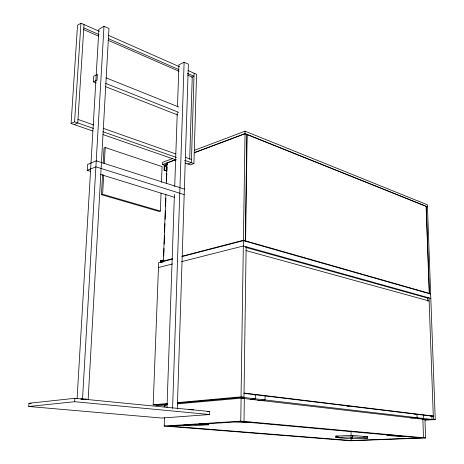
<?xml version="1.0" encoding="UTF-8"?>
<svg xmlns="http://www.w3.org/2000/svg" width="464" height="464" viewBox="0 0 464 464"><rect width="100%" height="100%" fill="white"/><g stroke="black" fill="none" stroke-linecap="round" stroke-linejoin="round"><path stroke-width="0.7" d="M265.072 395.914L265.037 399.951L257.88 400.56M245.276 241.193L246.836 134.311M245.589 241.286L247.138 134.432M177.689 403.146L243.977 397.196L246.135 246.761M177.66 402.584L241.042 396.853L245.062 131.19L427.379 204.786L435.255 419.578L425.146 420.123M164.198 426.045L240.758 421.132L241.106 398.187L424.949 419.433L425.575 437.941L350.616 440.8L164.198 426.045L164.5 417.612M183.773 425.117L192.096 425.795L208.771 424.757L208.794 423.632M209.647 414.52L209.716 411.516L74.849 398.303L28.971 403.28L28.745 406.487L161.808 418.052L209.647 414.52L74.646 401.714L28.745 406.487M185.037 163.032L190.31 164.859L193.917 163.554L196.562 74.286L188.123 70.563M189.695 159.407L192.235 77.059L187.589 75.029M194.091 73.196L191.377 162.667L187.769 163.983M177.312 408.819L188.378 64.165L184.133 62.263L178.942 64.774L177.48 106.79M172.579 408.372L184.133 62.263M164.871 407.073L164.946 404.962L167.104 404.77M166.994 407.38L174.423 194.433M174.702 186.464L177.277 112.584M160.538 262.525L160.614 260.594L163.044 261.017M166.802 171.03L164.059 170.114L164.244 165.161L167.533 163.937M160.857 262.444L160.933 260.507M164.059 170.114L164.372 170.004L164.54 165.596L166.593 166.292M162.725 261.957L162.794 260.02L163.119 259.933L163.044 261.876M166.361 164.917L166.193 169.331L166.512 169.215L166.675 164.795M163.369 261.441L165.886 194.01M166.286 183.199L167.046 162.829M163.734 256.07L164.018 248.455M164.175 244.174L164.494 235.619M164.627 232.052L164.946 223.561M165.103 219.315L165.416 210.853M165.573 206.648L165.886 198.244M166.501 181.807L166.82 173.31M166.947 169.83L167.052 167.046M102.556 174.592L101.436 194.694L159.152 211.451L160.358 211.062L161.054 193.134M161.472 182.381L162.081 166.605L105.206 147.523L104.029 148.022L103.194 163.102M164.993 405.971L153.172 404.799L158.659 262.665L172.666 259.028M165.184 165.48L162.446 164.558L162.533 162.354L172.678 158.526M88.143 399.591L108.947 28.542L103.988 26.32L98.902 29.273L77.082 398.895M101.436 194.694L102.625 194.259L103.698 174.847M104.336 163.34L105.206 147.523M82.528 399.057L103.988 26.32M93.397 81.89L93.734 76.247L97.376 74.344L97.04 80.011L93.397 81.89L96.094 82.952M74.646 401.714L74.849 398.303M90.689 171.407L87.249 170.34L87.603 164.413L96.245 160.857L184.365 189.086M80.945 23.2L77.523 25.259L71.091 123.499L74.582 121.841L80.945 23.2L99.267 31.297M84.019 24.557L77.761 122.954L74.263 124.601M191.649 77.331L193.998 76.241L187.363 73.329M87.249 170.34L95.897 166.843L184.185 194.631M194.329 150.348L245.062 131.19M162.446 164.558L175.984 159.477M194.172 152.656L245.027 133.586L427.448 206.753M167.04 163.015L175.856 159.709M194.167 152.847L245.021 133.783L427.46 206.915M164.221 165.712L167.51 164.488M163.38 261.052L172.428 258.697M182.172 256.163L243.409 240.236L430.644 293.729M181.772 256.662L243.403 240.659L430.656 294.072M161.211 262.351L163.229 261.829M158.473 267.519L172.498 263.958M181.615 261.644L243.322 245.978L430.812 298.381M427.593 298.108L429.014 297.876L433.411 419.357L435.255 419.578M84.634 399.295L86.327 399.115L80.858 399.04L83.427 399.295M254.26 394.91L255.705 394.777L255.658 398.86L250.612 399.295M153.172 404.799L167.579 403.5M156.078 405.089L167.608 404.057M177.161 403.877L241.106 398.187M242.162 398.744L244.319 398.559L243.994 421.428L167.411 426.294M191.243 409.84L193.558 409.654L188.633 409.584L189.938 409.712M207.576 411.684L209.716 411.516M346.933 406.244L349.102 406.093M250.461 422.159L244.105 422.553L234.465 421.689M414.81 414.439L416.974 414.311L417.078 417.693L410.594 418.064M430.447 416.202L433.289 416.04L244.035 393.049M417.71 418.76L423.464 418.435L423.348 415.083M422.797 419.549L424.949 419.433M424.734 419.833L433.411 419.357M335.797 436.114L352.321 435.394L367.581 436.705L367.61 438.12L351.138 438.782L335.814 437.535L335.797 436.114L338.459 436.334M335.814 437.535L352.344 436.839L367.61 438.12M387.051 434.391L387.075 435.383L393.281 435.122M363.805 436.862L367.581 436.705M409.787 436.433L402.178 436.74L387.075 435.383M348.47 440.632L423.481 437.749L422.861 419.189M170.12 426.126L351.161 440.527L351.132 438.358M199.155 423.945L208.771 424.757M240.793 421.631L420.396 437.871M28.971 403.28L31.129 403.477M240.758 421.132L425.575 437.941M164.946 404.962L166.222 405.089M241.042 396.853L243.977 397.196M242.521 397.323L432.013 419.433L431.891 416.121L243.965 393.356M160.614 260.594L162.017 260.93M246.077 250.589L429.125 300.991M245.433 247.306L427.663 298.097L427.779 301.206M102.625 194.259L160.358 211.062M100.323 174.383L174.644 197.345M164.372 170.004L167.115 170.914M164.911 165.944L166.28 166.408M71.091 123.499L92.73 131.005M102.985 134.566L176.146 159.947M74.582 121.841L93.409 128.424M102.933 131.753L176.413 157.435M184.573 160.289L193.917 163.554M77.987 119.422L93.711 124.973M103.281 128.348L175.752 153.92M185.322 157.296L191.475 159.465M105.537 86.658L177.695 114.991M105.751 83.456L178.756 112.346M106.065 77.83L178.936 107.062M83.416 29.493L98.675 36.163M107.961 40.223L178.965 71.259M83.804 27.892L99.07 34.591M108.367 38.669L178.733 69.542M108.553 35.397L179.504 66.752M426.277 206.277L429.455 293.729M426.08 206.202L429.258 293.671M352.321 435.394L352.344 436.839M351.028 431.126L351.091 435.464M350.697 437.807L352.785 437.836L350.709 437.807"/></g></svg>
